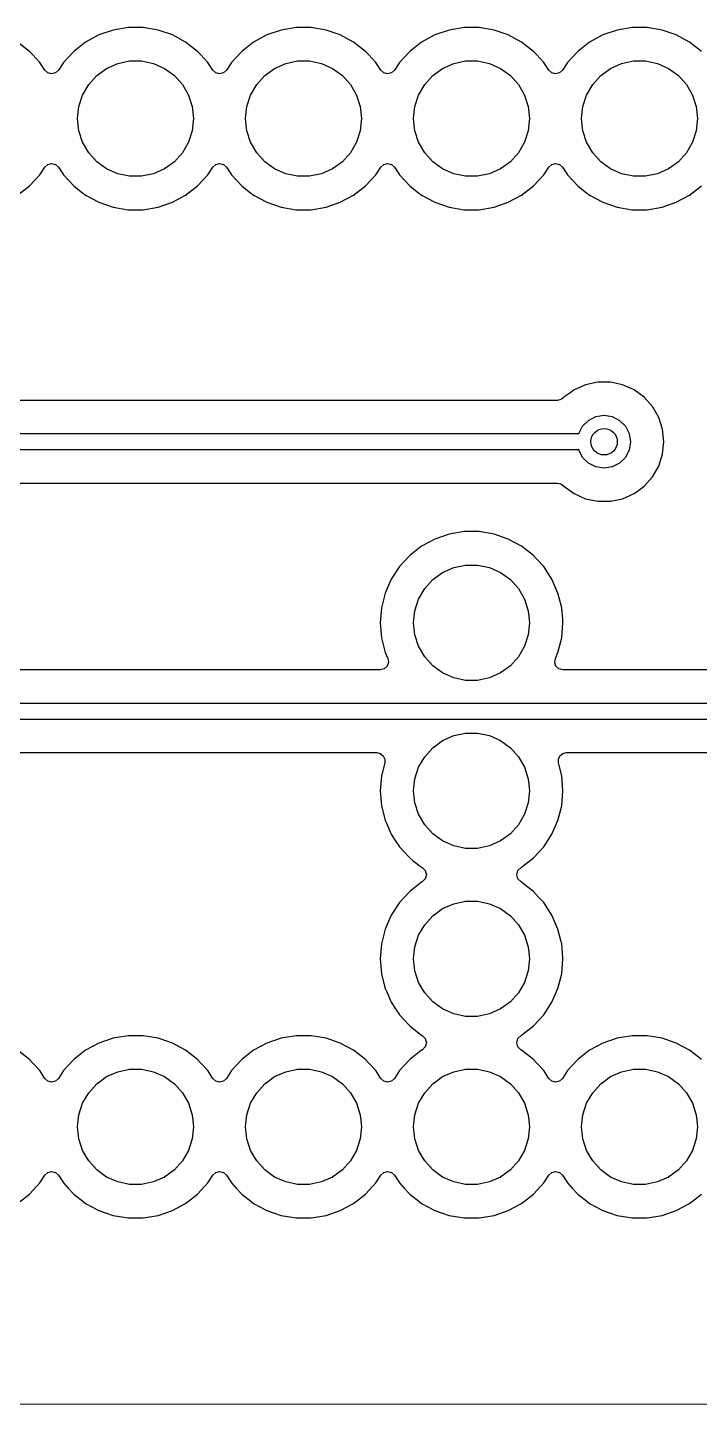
# Model space of a CAD drawing. Extents: x 79.4 to 173.9, y -124.3 to -35.
# Drawn here: x 111.41 to 121.57, y -121.71 to -100.89 of the extents above; entities that cross this region are included whole.
import ezdxf

# ---------------------------------------------------------------- set-up
doc = ezdxf.new("R2010")
doc.units = 0
doc.layers.add('BLACK', color=7, linetype='CONTINUOUS')

msp = doc.modelspace()

# ---------------------------------------------------------------- linework, layer by layer
at = {"layer": 'BLACK', "linetype": 'CONTINUOUS'}
for p, q in [((112.708, -100.931), (112.492, -101.005)), ((112.933, -100.893), (112.708, -100.931)), ((113.161, -100.893), (112.933, -100.893)), ((113.386, -100.931), (113.161, -100.893)), ((113.602, -101.005), (113.386, -100.931)), ((115.248, -100.931), (115.032, -101.005)), ((115.473, -100.893), (115.248, -100.931)), ((115.701, -100.893), (115.473, -100.893)), ((115.926, -100.931), (115.701, -100.893)), ((116.142, -101.005), (115.926, -100.931)), ((117.788, -100.931), (117.572, -101.005)), ((118.013, -100.893), (117.788, -100.931)), ((118.241, -100.893), (118.013, -100.893)), ((118.466, -100.931), (118.241, -100.893)), ((118.682, -101.005), (118.466, -100.931)), ((120.328, -100.931), (120.112, -101.005)), ((120.553, -100.893), (120.328, -100.931)), ((120.781, -100.893), (120.553, -100.893)), ((121.006, -100.931), (120.781, -100.893)), ((121.222, -101.005), (121.006, -100.931)), ((111.442, -101.254), (111.262, -101.113)), ((112.291, -101.113), (112.111, -101.254)), ((112.492, -101.005), (112.291, -101.113)), ((113.802, -101.113), (113.602, -101.005)), ((113.602, -101.005), (113.602, -101.005)), ((113.602, -101.005), (113.602, -101.005)), ((113.982, -101.254), (113.802, -101.113)), ((113.802, -101.113), (113.802, -101.113)), ((114.831, -101.113), (114.651, -101.254)), ((115.032, -101.005), (114.831, -101.113)), ((116.342, -101.113), (116.142, -101.005)), ((116.142, -101.005), (116.142, -101.005)), ((116.142, -101.005), (116.142, -101.005)), ((116.522, -101.254), (116.342, -101.113)), ((116.342, -101.113), (116.342, -101.113)), ((117.371, -101.113), (117.191, -101.254)), ((117.572, -101.005), (117.371, -101.113)), ((118.882, -101.113), (118.682, -101.005)), ((118.682, -101.005), (118.682, -101.005)), ((118.682, -101.005), (118.682, -101.005)), ((119.062, -101.254), (118.882, -101.113)), ((118.882, -101.113), (118.882, -101.113)), ((119.911, -101.113), (119.731, -101.254)), ((120.112, -101.005), (119.911, -101.113)), ((121.422, -101.113), (121.222, -101.005)), ((121.222, -101.005), (121.222, -101.005)), ((121.222, -101.005), (121.222, -101.005)), ((121.602, -101.254), (121.422, -101.113)), ((121.422, -101.113), (121.422, -101.113)), ((111.486, -101.301), (111.442, -101.254)), ((111.597, -101.421), (111.486, -101.301)), ((112.111, -101.254), (111.957, -101.421)), ((114.026, -101.301), (113.982, -101.254)), ((114.137, -101.421), (114.026, -101.301)), ((114.651, -101.254), (114.497, -101.421)), ((116.566, -101.301), (116.522, -101.254)), ((116.677, -101.421), (116.566, -101.301)), ((117.191, -101.254), (117.037, -101.421)), ((119.106, -101.301), (119.062, -101.254)), ((119.217, -101.421), (119.106, -101.301)), ((119.731, -101.254), (119.577, -101.421)), ((111.673, -101.538), (111.597, -101.421)), ((111.597, -101.421), (111.597, -101.421)), ((111.597, -101.421), (111.597, -101.421)), ((111.718, -101.579), (111.673, -101.538)), ((111.881, -101.538), (111.836, -101.579)), ((111.957, -101.421), (111.881, -101.538)), ((112.46, -101.619), (112.609, -101.511)), ((112.609, -101.511), (112.776, -101.437)), ((112.776, -101.437), (112.955, -101.398)), ((112.955, -101.398), (113.138, -101.398)), ((113.138, -101.398), (113.318, -101.437)), ((113.318, -101.437), (113.485, -101.511)), ((113.485, -101.511), (113.633, -101.619)), ((114.213, -101.538), (114.137, -101.421)), ((114.137, -101.421), (114.137, -101.421)), ((114.137, -101.421), (114.137, -101.421)), ((114.258, -101.579), (114.213, -101.538)), ((114.421, -101.538), (114.376, -101.579)), ((114.497, -101.421), (114.421, -101.538)), ((115, -101.619), (115.149, -101.511)), ((115.149, -101.511), (115.316, -101.437)), ((115.316, -101.437), (115.495, -101.398)), ((115.495, -101.398), (115.678, -101.398)), ((115.678, -101.398), (115.858, -101.437)), ((115.858, -101.437), (116.025, -101.511)), ((116.025, -101.511), (116.173, -101.619)), ((116.753, -101.538), (116.677, -101.421)), ((116.677, -101.421), (116.677, -101.421)), ((116.677, -101.421), (116.677, -101.421)), ((116.798, -101.579), (116.753, -101.538)), ((116.961, -101.538), (116.916, -101.579)), ((117.037, -101.421), (116.961, -101.538)), ((117.54, -101.619), (117.689, -101.511)), ((117.689, -101.511), (117.856, -101.437)), ((117.856, -101.437), (118.035, -101.398)), ((118.035, -101.398), (118.218, -101.398)), ((118.218, -101.398), (118.398, -101.437)), ((118.398, -101.437), (118.565, -101.511)), ((118.565, -101.511), (118.713, -101.619)), ((119.293, -101.538), (119.217, -101.421)), ((119.217, -101.421), (119.217, -101.421)), ((119.217, -101.421), (119.217, -101.421)), ((119.338, -101.579), (119.293, -101.538)), ((119.501, -101.538), (119.456, -101.579)), ((119.577, -101.421), (119.501, -101.538)), ((120.08, -101.619), (120.229, -101.511)), ((120.229, -101.511), (120.396, -101.437)), ((120.396, -101.437), (120.575, -101.398)), ((120.575, -101.398), (120.758, -101.398)), ((120.758, -101.398), (120.938, -101.437)), ((120.938, -101.437), (121.105, -101.511)), ((121.105, -101.511), (121.253, -101.619)), ((111.777, -101.594), (111.718, -101.579)), ((111.836, -101.579), (111.777, -101.594)), ((112.246, -101.914), (112.338, -101.755)), ((112.338, -101.755), (112.46, -101.619)), ((113.633, -101.619), (113.756, -101.755)), ((113.756, -101.755), (113.847, -101.914)), ((114.317, -101.594), (114.258, -101.579)), ((114.376, -101.579), (114.317, -101.594)), ((114.786, -101.914), (114.878, -101.755)), ((114.878, -101.755), (115, -101.619)), ((116.173, -101.619), (116.296, -101.755)), ((116.296, -101.755), (116.387, -101.914)), ((116.857, -101.594), (116.798, -101.579)), ((116.916, -101.579), (116.857, -101.594)), ((117.326, -101.914), (117.418, -101.755)), ((117.418, -101.755), (117.54, -101.619)), ((118.713, -101.619), (118.836, -101.755)), ((118.836, -101.755), (118.927, -101.914)), ((119.397, -101.594), (119.338, -101.579)), ((119.456, -101.579), (119.397, -101.594)), ((119.866, -101.914), (119.958, -101.755)), ((119.958, -101.755), (120.08, -101.619)), ((121.253, -101.619), (121.376, -101.755)), ((121.376, -101.755), (121.467, -101.914)), ((112.19, -102.088), (112.246, -101.914)), ((113.847, -101.914), (113.904, -102.088)), ((114.73, -102.088), (114.786, -101.914)), ((116.387, -101.914), (116.444, -102.088)), ((117.27, -102.088), (117.326, -101.914)), ((118.927, -101.914), (118.984, -102.088)), ((119.81, -102.088), (119.866, -101.914)), ((121.467, -101.914), (121.524, -102.088)), ((112.17, -102.27), (112.19, -102.088)), ((113.904, -102.088), (113.923, -102.27)), ((114.71, -102.27), (114.73, -102.088)), ((116.444, -102.088), (116.463, -102.27)), ((117.25, -102.27), (117.27, -102.088)), ((118.984, -102.088), (119.003, -102.27)), ((119.79, -102.27), (119.81, -102.088)), ((121.524, -102.088), (121.543, -102.27)), ((112.19, -102.452), (112.17, -102.27)), ((113.923, -102.27), (113.904, -102.452)), ((114.73, -102.452), (114.71, -102.27)), ((116.463, -102.27), (116.444, -102.452)), ((117.27, -102.452), (117.25, -102.27)), ((119.003, -102.27), (118.984, -102.452)), ((119.81, -102.452), (119.79, -102.27)), ((121.543, -102.27), (121.524, -102.452)), ((112.246, -102.626), (112.19, -102.452)), ((113.904, -102.452), (113.847, -102.626)), ((114.786, -102.626), (114.73, -102.452)), ((116.444, -102.452), (116.387, -102.626)), ((117.326, -102.626), (117.27, -102.452)), ((118.984, -102.452), (118.927, -102.626)), ((119.866, -102.626), (119.81, -102.452)), ((121.524, -102.452), (121.467, -102.626)), ((112.338, -102.785), (112.246, -102.626)), ((112.46, -102.921), (112.338, -102.785)), ((113.756, -102.785), (113.633, -102.921)), ((113.847, -102.626), (113.756, -102.785)), ((114.878, -102.785), (114.786, -102.626)), ((115, -102.921), (114.878, -102.785)), ((116.296, -102.785), (116.173, -102.921)), ((116.387, -102.626), (116.296, -102.785)), ((117.418, -102.785), (117.326, -102.626)), ((117.54, -102.921), (117.418, -102.785)), ((118.836, -102.785), (118.713, -102.921)), ((118.927, -102.626), (118.836, -102.785)), ((119.958, -102.785), (119.866, -102.626)), ((120.08, -102.921), (119.958, -102.785)), ((121.376, -102.785), (121.253, -102.921)), ((121.467, -102.626), (121.376, -102.785)), ((111.597, -103.119), (111.673, -103.002)), ((111.673, -103.002), (111.718, -102.961)), ((111.718, -102.961), (111.777, -102.946)), ((111.777, -102.946), (111.836, -102.961)), ((111.836, -102.961), (111.881, -103.002)), ((111.881, -103.002), (111.957, -103.119)), ((112.609, -103.029), (112.46, -102.921)), ((112.776, -103.103), (112.609, -103.029)), ((113.485, -103.029), (113.318, -103.103)), ((113.633, -102.921), (113.485, -103.029)), ((114.137, -103.119), (114.213, -103.002)), ((114.213, -103.002), (114.258, -102.961)), ((114.258, -102.961), (114.317, -102.946)), ((114.317, -102.946), (114.376, -102.961)), ((114.376, -102.961), (114.421, -103.002)), ((114.421, -103.002), (114.497, -103.119)), ((115.149, -103.029), (115, -102.921)), ((115.316, -103.103), (115.149, -103.029)), ((116.025, -103.029), (115.858, -103.103)), ((116.173, -102.921), (116.025, -103.029)), ((116.677, -103.119), (116.753, -103.002)), ((116.753, -103.002), (116.798, -102.961)), ((116.798, -102.961), (116.857, -102.946)), ((116.857, -102.946), (116.916, -102.961)), ((116.916, -102.961), (116.961, -103.002)), ((116.961, -103.002), (117.037, -103.119)), ((117.689, -103.029), (117.54, -102.921)), ((117.856, -103.103), (117.689, -103.029)), ((118.565, -103.029), (118.398, -103.103)), ((118.713, -102.921), (118.565, -103.029)), ((119.217, -103.119), (119.293, -103.002)), ((119.293, -103.002), (119.338, -102.961)), ((119.338, -102.961), (119.397, -102.946)), ((119.397, -102.946), (119.456, -102.961)), ((119.456, -102.961), (119.501, -103.002)), ((119.501, -103.002), (119.577, -103.119)), ((120.229, -103.029), (120.08, -102.921)), ((120.396, -103.103), (120.229, -103.029)), ((121.105, -103.029), (120.938, -103.103)), ((121.253, -102.921), (121.105, -103.029)), ((111.442, -103.286), (111.597, -103.119)), ((111.957, -103.119), (112.034, -103.202)), ((112.034, -103.202), (112.111, -103.286)), ((112.955, -103.141), (112.776, -103.103)), ((113.138, -103.141), (112.955, -103.141)), ((113.318, -103.103), (113.138, -103.141)), ((113.982, -103.286), (114.137, -103.119)), ((114.497, -103.119), (114.574, -103.202)), ((114.574, -103.202), (114.651, -103.286)), ((115.495, -103.141), (115.316, -103.103)), ((115.678, -103.141), (115.495, -103.141)), ((115.858, -103.103), (115.678, -103.141)), ((116.522, -103.286), (116.677, -103.119)), ((117.037, -103.119), (117.114, -103.202)), ((117.114, -103.202), (117.191, -103.286)), ((118.035, -103.141), (117.856, -103.103)), ((118.218, -103.141), (118.035, -103.141)), ((118.398, -103.103), (118.218, -103.141)), ((119.062, -103.286), (119.217, -103.119)), ((119.577, -103.119), (119.654, -103.202)), ((119.654, -103.202), (119.731, -103.286)), ((120.575, -103.141), (120.396, -103.103)), ((120.758, -103.141), (120.575, -103.141)), ((120.938, -103.103), (120.758, -103.141)), ((111.262, -103.427), (111.442, -103.286)), ((112.111, -103.286), (112.226, -103.376)), ((112.226, -103.376), (112.291, -103.427)), ((112.291, -103.427), (112.492, -103.535)), ((113.602, -103.535), (113.802, -103.427)), ((113.802, -103.427), (113.982, -103.286)), ((114.651, -103.286), (114.766, -103.376)), ((114.766, -103.376), (114.831, -103.427)), ((114.831, -103.427), (115.032, -103.535)), ((116.142, -103.535), (116.342, -103.427)), ((116.342, -103.427), (116.522, -103.286)), ((117.191, -103.286), (117.306, -103.376)), ((117.306, -103.376), (117.371, -103.427)), ((117.371, -103.427), (117.572, -103.535)), ((118.682, -103.535), (118.882, -103.427)), ((118.882, -103.427), (119.062, -103.286)), ((119.731, -103.286), (119.846, -103.376)), ((119.846, -103.376), (119.911, -103.427)), ((119.911, -103.427), (120.112, -103.535)), ((121.222, -103.535), (121.422, -103.427)), ((121.422, -103.427), (121.602, -103.286)), ((112.492, -103.535), (112.708, -103.609)), ((112.708, -103.609), (112.933, -103.647)), ((112.933, -103.647), (113.161, -103.647)), ((113.161, -103.647), (113.386, -103.609)), ((113.386, -103.609), (113.602, -103.535)), ((115.032, -103.535), (115.248, -103.609)), ((115.248, -103.609), (115.473, -103.647)), ((115.473, -103.647), (115.701, -103.647)), ((115.701, -103.647), (115.926, -103.609)), ((115.926, -103.609), (116.142, -103.535)), ((117.572, -103.535), (117.788, -103.609)), ((117.788, -103.609), (118.013, -103.647)), ((118.013, -103.647), (118.241, -103.647)), ((118.241, -103.647), (118.466, -103.609)), ((118.466, -103.609), (118.682, -103.535)), ((120.112, -103.535), (120.328, -103.609)), ((120.328, -103.609), (120.553, -103.647)), ((120.553, -103.647), (120.781, -103.647)), ((120.781, -103.647), (121.006, -103.609)), ((121.006, -103.609), (121.222, -103.535)), ((119.85, -106.293), (119.677, -106.37)), ((120.035, -106.254), (119.85, -106.293)), ((120.225, -106.254), (120.035, -106.254)), ((120.035, -106.254), (120.035, -106.254)), ((120.41, -106.293), (120.225, -106.254)), ((120.225, -106.254), (120.225, -106.254)), ((120.583, -106.37), (120.41, -106.293)), ((119.426, -106.529), (101.655, -106.529)), ((119.477, -106.518), (119.426, -106.529)), ((119.518, -106.488), (119.477, -106.518)), ((119.524, -106.482), (119.518, -106.488)), ((119.612, -106.418), (119.524, -106.482)), ((119.677, -106.37), (119.612, -106.418)), ((120.736, -106.482), (120.583, -106.37)), ((120.863, -106.622), (120.736, -106.482)), ((119.895, -106.831), (120.006, -106.774)), ((120.006, -106.774), (120.13, -106.754)), ((120.13, -106.754), (120.254, -106.774)), ((120.254, -106.774), (120.365, -106.831)), ((120.957, -106.786), (120.863, -106.622)), ((119.75, -107.029), (119.806, -106.919)), ((119.806, -106.919), (119.895, -106.831)), ((120.365, -106.831), (120.454, -106.919)), ((120.454, -106.919), (120.51, -107.031)), ((121.016, -106.966), (120.957, -106.786)), ((120.957, -106.786), (120.957, -106.786)), ((121.035, -107.154), (121.016, -106.966)), ((101.396, -107.029), (119.75, -107.029)), ((120.51, -107.031), (120.53, -107.154)), ((120.53, -107.154), (120.51, -107.278)), ((121.016, -107.343), (121.035, -107.154)), ((119.75, -107.279), (101.344, -107.279)), ((119.806, -107.39), (119.75, -107.279)), ((119.895, -107.478), (119.806, -107.39)), ((120.454, -107.39), (120.365, -107.478)), ((120.51, -107.278), (120.454, -107.39)), ((120.957, -107.523), (121.016, -107.343)), ((120.006, -107.535), (119.895, -107.478)), ((120.13, -107.554), (120.006, -107.535)), ((120.254, -107.535), (120.13, -107.554)), ((120.365, -107.478), (120.254, -107.535)), ((120.863, -107.687), (120.957, -107.523)), ((101.38, -107.78), (119.426, -107.78)), ((119.426, -107.78), (119.477, -107.791)), ((119.477, -107.791), (119.518, -107.821)), ((120.742, -107.821), (120.863, -107.687)), ((119.518, -107.821), (119.524, -107.827)), ((119.524, -107.827), (119.677, -107.939)), ((119.677, -107.939), (119.677, -107.939)), ((119.677, -107.939), (119.677, -107.939)), ((119.677, -107.939), (119.85, -108.016)), ((119.85, -108.016), (120.035, -108.055)), ((120.225, -108.055), (120.381, -108.022)), ((120.381, -108.022), (120.41, -108.016)), ((120.41, -108.016), (120.583, -107.939)), ((120.583, -107.939), (120.634, -107.901)), ((120.634, -107.901), (120.736, -107.827)), ((120.736, -107.827), (120.742, -107.821)), ((120.035, -108.055), (120.035, -108.055)), ((120.035, -108.055), (120.225, -108.055)), ((120.225, -108.055), (120.225, -108.055)), ((117.572, -108.625), (117.495, -108.666)), ((117.788, -108.551), (117.572, -108.625)), ((117.572, -108.625), (117.572, -108.625)), ((117.572, -108.625), (117.572, -108.625)), ((118.013, -108.513), (117.788, -108.551)), ((118.241, -108.513), (118.013, -108.513)), ((118.466, -108.551), (118.241, -108.513)), ((118.682, -108.625), (118.466, -108.551)), ((118.882, -108.733), (118.682, -108.625)), ((118.682, -108.625), (118.682, -108.625)), ((118.682, -108.625), (118.682, -108.625)), ((117.371, -108.733), (117.191, -108.874)), ((117.495, -108.666), (117.371, -108.733)), ((119.062, -108.874), (118.882, -108.733)), ((118.882, -108.733), (118.882, -108.733)), ((117.037, -109.041), (116.912, -109.232)), ((117.191, -108.874), (117.037, -109.041)), ((117.689, -109.131), (117.856, -109.057)), ((117.856, -109.057), (118.035, -109.018)), ((118.035, -109.018), (118.218, -109.018)), ((118.218, -109.018), (118.398, -109.057)), ((118.398, -109.057), (118.565, -109.131)), ((119.115, -108.931), (119.062, -108.874)), ((119.217, -109.041), (119.115, -108.931)), ((119.342, -109.232), (119.217, -109.041)), ((116.912, -109.232), (116.82, -109.441)), ((117.418, -109.375), (117.54, -109.239)), ((117.54, -109.239), (117.689, -109.131)), ((118.565, -109.131), (118.713, -109.239)), ((118.713, -109.239), (118.836, -109.375)), ((119.433, -109.441), (119.342, -109.232)), ((116.82, -109.441), (116.764, -109.663)), ((117.326, -109.534), (117.418, -109.375)), ((118.836, -109.375), (118.927, -109.534)), ((119.457, -109.533), (119.433, -109.441)), ((116.764, -109.663), (116.745, -109.89)), ((117.27, -109.708), (117.326, -109.534)), ((118.927, -109.534), (118.984, -109.708)), ((119.489, -109.663), (119.457, -109.533)), ((119.504, -109.836), (119.489, -109.663)), ((116.745, -109.89), (116.764, -110.117)), ((117.25, -109.89), (117.27, -109.708)), ((117.27, -110.072), (117.25, -109.89)), ((118.984, -109.708), (119.003, -109.89)), ((119.003, -109.89), (118.984, -110.072)), ((119.489, -110.117), (119.508, -109.89)), ((119.508, -109.89), (119.504, -109.836)), ((117.326, -110.246), (117.27, -110.072)), ((118.984, -110.072), (118.927, -110.246)), ((116.764, -110.117), (116.82, -110.339)), ((117.418, -110.405), (117.326, -110.246)), ((118.927, -110.246), (118.836, -110.405)), ((119.433, -110.339), (119.489, -110.117)), ((116.82, -110.339), (116.86, -110.429)), ((116.87, -110.489), (116.85, -110.547)), ((116.86, -110.429), (116.87, -110.489)), ((117.54, -110.541), (117.418, -110.405)), ((118.836, -110.405), (118.713, -110.541)), ((119.384, -110.489), (119.394, -110.429)), ((119.403, -110.547), (119.384, -110.489)), ((119.394, -110.429), (119.433, -110.339)), ((119.433, -110.339), (119.433, -110.339)), ((116.746, -110.603), (96.3492, -110.603)), ((116.805, -110.588), (116.746, -110.603)), ((116.85, -110.547), (116.805, -110.588)), ((117.689, -110.649), (117.54, -110.541)), ((117.856, -110.723), (117.689, -110.649)), ((118.035, -110.761), (117.856, -110.723)), ((118.398, -110.723), (118.218, -110.761)), ((118.565, -110.649), (118.398, -110.723)), ((118.713, -110.541), (118.565, -110.649)), ((119.448, -110.588), (119.403, -110.547)), ((119.507, -110.603), (119.448, -110.588)), ((124.723, -110.603), (119.507, -110.603)), ((118.218, -110.761), (118.035, -110.761)), ((96.0905, -111.104), (124.759, -111.104)), ((124.707, -111.354), (96.0387, -111.354)), ((117.856, -111.597), (118.035, -111.558)), ((118.035, -111.558), (118.218, -111.558)), ((118.218, -111.558), (118.398, -111.597)), ((117.54, -111.779), (117.689, -111.671)), ((117.689, -111.671), (117.856, -111.597)), ((118.398, -111.597), (118.565, -111.671)), ((118.565, -111.671), (118.713, -111.779)), ((96.074, -111.854), (116.693, -111.854)), ((116.693, -111.854), (116.747, -111.867)), ((116.747, -111.867), (116.791, -111.902)), ((116.791, -111.902), (116.814, -111.953)), ((116.814, -111.953), (116.813, -112.009)), ((117.326, -112.074), (117.418, -111.915)), ((117.418, -111.915), (117.54, -111.779)), ((118.713, -111.779), (118.836, -111.915)), ((118.836, -111.915), (118.927, -112.074)), ((119.439, -111.953), (119.463, -111.902)), ((119.44, -112.009), (119.439, -111.953)), ((119.463, -111.902), (119.506, -111.867)), ((119.506, -111.867), (119.561, -111.854)), ((119.561, -111.854), (124.448, -111.854)), ((116.813, -112.009), (116.764, -112.203)), ((117.27, -112.248), (117.326, -112.074)), ((118.927, -112.074), (118.984, -112.248)), ((119.45, -112.046), (119.44, -112.009)), ((119.489, -112.203), (119.45, -112.046)), ((116.764, -112.203), (116.745, -112.43)), ((117.25, -112.43), (117.27, -112.248)), ((118.984, -112.248), (119.003, -112.43)), ((119.508, -112.43), (119.489, -112.203)), ((116.745, -112.43), (116.764, -112.657)), ((117.27, -112.612), (117.25, -112.43)), ((119.003, -112.43), (118.984, -112.612)), ((119.489, -112.657), (119.508, -112.43)), ((116.764, -112.657), (116.819, -112.875)), ((117.326, -112.786), (117.27, -112.612)), ((117.418, -112.945), (117.326, -112.786)), ((118.927, -112.786), (118.836, -112.945)), ((118.984, -112.612), (118.927, -112.786)), ((119.433, -112.879), (119.489, -112.657)), ((116.819, -112.875), (116.82, -112.879)), ((116.82, -112.879), (116.838, -112.92)), ((116.838, -112.92), (116.912, -113.088)), ((117.54, -113.081), (117.418, -112.945)), ((118.836, -112.945), (118.713, -113.081)), ((119.342, -113.088), (119.433, -112.879)), ((116.912, -113.088), (116.973, -113.181)), ((116.973, -113.181), (117.037, -113.279)), ((117.689, -113.189), (117.54, -113.081)), ((117.856, -113.263), (117.689, -113.189)), ((118.565, -113.189), (118.398, -113.263)), ((118.713, -113.081), (118.565, -113.189)), ((119.217, -113.279), (119.342, -113.088)), ((117.037, -113.279), (117.107, -113.355)), ((117.107, -113.355), (117.191, -113.446)), ((118.035, -113.301), (117.856, -113.263)), ((118.218, -113.301), (118.035, -113.301)), ((118.398, -113.263), (118.218, -113.301)), ((119.062, -113.446), (119.217, -113.279)), ((117.191, -113.446), (117.243, -113.487)), ((117.243, -113.487), (117.371, -113.587)), ((117.371, -113.587), (117.379, -113.591)), ((117.379, -113.591), (117.379, -113.591)), ((117.379, -113.591), (117.427, -113.637)), ((117.427, -113.637), (117.444, -113.7)), ((118.809, -113.7), (118.827, -113.637)), ((118.827, -113.637), (118.874, -113.591)), ((118.874, -113.591), (118.882, -113.587)), ((118.882, -113.587), (119.062, -113.446)), ((117.371, -113.813), (117.191, -113.954)), ((117.379, -113.809), (117.371, -113.813)), ((117.427, -113.763), (117.379, -113.809)), ((117.444, -113.7), (117.427, -113.763)), ((118.827, -113.763), (118.809, -113.7)), ((118.874, -113.809), (118.827, -113.763)), ((118.882, -113.813), (118.874, -113.809)), ((118.961, -113.875), (118.882, -113.813)), ((117.191, -113.954), (117.037, -114.121)), ((119.062, -113.954), (118.961, -113.875)), ((119.14, -114.038), (119.062, -113.954)), ((119.217, -114.121), (119.14, -114.038)), ((117.037, -114.121), (116.912, -114.312)), ((117.54, -114.319), (117.689, -114.211)), ((117.689, -114.211), (117.856, -114.137)), ((117.856, -114.137), (118.035, -114.099)), ((118.035, -114.099), (118.218, -114.099)), ((118.218, -114.099), (118.398, -114.137)), ((118.398, -114.137), (118.565, -114.211)), ((118.565, -114.211), (118.713, -114.319)), ((119.342, -114.312), (119.217, -114.121)), ((116.912, -114.312), (116.82, -114.521)), ((117.326, -114.614), (117.418, -114.455)), ((117.418, -114.455), (117.54, -114.319)), ((118.713, -114.319), (118.836, -114.455)), ((118.836, -114.455), (118.927, -114.614)), ((119.433, -114.521), (119.342, -114.312)), ((116.82, -114.521), (116.764, -114.743)), ((117.27, -114.788), (117.326, -114.614)), ((118.927, -114.614), (118.984, -114.788)), ((119.477, -114.693), (119.433, -114.521)), ((116.764, -114.743), (116.745, -114.97)), ((117.25, -114.97), (117.27, -114.788)), ((118.984, -114.788), (119.003, -114.97)), ((119.489, -114.743), (119.477, -114.693)), ((119.507, -114.957), (119.489, -114.743)), ((116.745, -114.97), (116.764, -115.197)), ((117.27, -115.152), (117.25, -114.97)), ((119.003, -114.97), (118.984, -115.152)), ((119.489, -115.197), (119.508, -114.97)), ((119.508, -114.97), (119.507, -114.957)), ((116.764, -115.197), (116.811, -115.383)), ((117.326, -115.326), (117.27, -115.152)), ((118.984, -115.152), (118.927, -115.326)), ((119.433, -115.419), (119.489, -115.197)), ((116.811, -115.383), (116.82, -115.419)), ((116.82, -115.419), (116.843, -115.47)), ((116.843, -115.47), (116.912, -115.628)), ((117.418, -115.485), (117.326, -115.326)), ((117.54, -115.621), (117.418, -115.485)), ((118.836, -115.485), (118.713, -115.621)), ((118.927, -115.326), (118.836, -115.485)), ((119.342, -115.628), (119.433, -115.419)), ((116.912, -115.628), (116.978, -115.729)), ((117.689, -115.729), (117.54, -115.621)), ((118.713, -115.621), (118.565, -115.729)), ((119.217, -115.819), (119.342, -115.628)), ((116.978, -115.729), (117.037, -115.819)), ((117.037, -115.819), (117.107, -115.895)), ((117.107, -115.895), (117.191, -115.986)), ((117.856, -115.803), (117.689, -115.729)), ((118.035, -115.841), (117.856, -115.803)), ((118.218, -115.841), (118.035, -115.841)), ((118.398, -115.803), (118.218, -115.841)), ((118.565, -115.729), (118.398, -115.803)), ((119.062, -115.986), (119.217, -115.819)), ((112.933, -116.133), (112.708, -116.171)), ((113.161, -116.133), (112.933, -116.133)), ((113.386, -116.171), (113.161, -116.133)), ((115.473, -116.133), (115.248, -116.171)), ((115.701, -116.133), (115.473, -116.133)), ((115.926, -116.171), (115.701, -116.133)), ((117.191, -115.986), (117.281, -116.056)), ((117.281, -116.056), (117.371, -116.127)), ((117.371, -116.127), (117.379, -116.131)), ((117.379, -116.131), (117.379, -116.131)), ((117.379, -116.131), (117.427, -116.177)), ((118.827, -116.177), (118.874, -116.131)), ((118.874, -116.131), (118.882, -116.127)), ((118.882, -116.127), (119.062, -115.986)), ((120.553, -116.133), (120.328, -116.171)), ((120.781, -116.133), (120.553, -116.133)), ((121.006, -116.171), (120.781, -116.133)), ((112.395, -116.297), (112.291, -116.353)), ((112.492, -116.245), (112.395, -116.297)), ((112.708, -116.171), (112.492, -116.245)), ((112.492, -116.245), (112.492, -116.245)), ((112.492, -116.245), (112.492, -116.245)), ((113.602, -116.245), (113.386, -116.171)), ((113.802, -116.353), (113.602, -116.245)), ((113.602, -116.245), (113.602, -116.245)), ((113.602, -116.245), (113.602, -116.245)), ((114.935, -116.297), (114.831, -116.353)), ((115.032, -116.245), (114.935, -116.297)), ((115.248, -116.171), (115.032, -116.245)), ((115.032, -116.245), (115.032, -116.245)), ((115.032, -116.245), (115.032, -116.245)), ((116.142, -116.245), (115.926, -116.171)), ((116.342, -116.353), (116.142, -116.245)), ((116.142, -116.245), (116.142, -116.245)), ((116.142, -116.245), (116.142, -116.245)), ((117.379, -116.349), (117.371, -116.353)), ((117.427, -116.303), (117.379, -116.349)), ((117.427, -116.177), (117.444, -116.24)), ((117.444, -116.24), (117.427, -116.303)), ((118.809, -116.24), (118.827, -116.177)), ((118.827, -116.303), (118.809, -116.24)), ((118.874, -116.349), (118.827, -116.303)), ((118.882, -116.353), (118.874, -116.349)), ((120.015, -116.297), (119.911, -116.353)), ((120.112, -116.245), (120.015, -116.297)), ((120.328, -116.171), (120.112, -116.245)), ((120.112, -116.245), (120.112, -116.245)), ((120.112, -116.245), (120.112, -116.245)), ((121.222, -116.245), (121.006, -116.171)), ((121.422, -116.353), (121.222, -116.245)), ((121.222, -116.245), (121.222, -116.245)), ((121.222, -116.245), (121.222, -116.245)), ((111.442, -116.494), (111.281, -116.368)), ((111.503, -116.559), (111.442, -116.494)), ((112.111, -116.494), (111.957, -116.661)), ((112.291, -116.353), (112.111, -116.494)), ((113.821, -116.368), (113.802, -116.353)), ((113.982, -116.494), (113.821, -116.368)), ((114.043, -116.559), (113.982, -116.494)), ((114.651, -116.494), (114.497, -116.661)), ((114.831, -116.353), (114.651, -116.494)), ((116.361, -116.368), (116.342, -116.353)), ((116.522, -116.494), (116.361, -116.368)), ((116.583, -116.559), (116.522, -116.494)), ((117.191, -116.494), (117.037, -116.661)), ((117.371, -116.353), (117.191, -116.494)), ((118.926, -116.387), (118.882, -116.353)), ((119.062, -116.494), (118.926, -116.387)), ((119.123, -116.559), (119.062, -116.494)), ((119.731, -116.494), (119.577, -116.661)), ((119.911, -116.353), (119.731, -116.494)), ((121.441, -116.368), (121.422, -116.353)), ((121.602, -116.494), (121.441, -116.368)), ((111.597, -116.661), (111.503, -116.559)), ((111.673, -116.778), (111.597, -116.661)), ((111.597, -116.661), (111.597, -116.661)), ((111.597, -116.661), (111.597, -116.661)), ((111.957, -116.661), (111.881, -116.778)), ((112.46, -116.859), (112.609, -116.751)), ((112.609, -116.751), (112.776, -116.677)), ((112.776, -116.677), (112.955, -116.638)), ((112.955, -116.638), (113.138, -116.638)), ((113.138, -116.638), (113.318, -116.677)), ((113.318, -116.677), (113.485, -116.751)), ((113.485, -116.751), (113.633, -116.859)), ((114.137, -116.661), (114.043, -116.559)), ((114.213, -116.778), (114.137, -116.661)), ((114.137, -116.661), (114.137, -116.661)), ((114.137, -116.661), (114.137, -116.661)), ((114.497, -116.661), (114.421, -116.778)), ((115, -116.859), (115.149, -116.751)), ((115.149, -116.751), (115.316, -116.677)), ((115.316, -116.677), (115.495, -116.638)), ((115.495, -116.638), (115.678, -116.638)), ((115.678, -116.638), (115.858, -116.677)), ((115.858, -116.677), (116.025, -116.751)), ((116.025, -116.751), (116.173, -116.859)), ((116.677, -116.661), (116.583, -116.559)), ((116.753, -116.778), (116.677, -116.661)), ((116.677, -116.661), (116.677, -116.661)), ((116.677, -116.661), (116.677, -116.661)), ((117.037, -116.661), (116.961, -116.778)), ((117.54, -116.859), (117.689, -116.751)), ((117.689, -116.751), (117.856, -116.677)), ((117.856, -116.677), (118.035, -116.638)), ((118.035, -116.638), (118.218, -116.638)), ((118.218, -116.638), (118.398, -116.677)), ((118.398, -116.677), (118.565, -116.751)), ((118.565, -116.751), (118.713, -116.859)), ((119.217, -116.661), (119.123, -116.559)), ((119.293, -116.778), (119.217, -116.661)), ((119.217, -116.661), (119.217, -116.661)), ((119.217, -116.661), (119.217, -116.661)), ((119.577, -116.661), (119.501, -116.778)), ((120.08, -116.859), (120.229, -116.751)), ((120.229, -116.751), (120.396, -116.677)), ((120.396, -116.677), (120.575, -116.638)), ((120.575, -116.638), (120.758, -116.638)), ((120.758, -116.638), (120.938, -116.677)), ((120.938, -116.677), (121.105, -116.751)), ((121.105, -116.751), (121.253, -116.859)), ((111.718, -116.819), (111.673, -116.778)), ((111.777, -116.834), (111.718, -116.819)), ((111.836, -116.819), (111.777, -116.834)), ((111.881, -116.778), (111.836, -116.819)), ((112.338, -116.995), (112.46, -116.859)), ((113.633, -116.859), (113.756, -116.995)), ((114.258, -116.819), (114.213, -116.778)), ((114.317, -116.834), (114.258, -116.819)), ((114.376, -116.819), (114.317, -116.834)), ((114.421, -116.778), (114.376, -116.819)), ((114.878, -116.995), (115, -116.859)), ((116.173, -116.859), (116.296, -116.995)), ((116.798, -116.819), (116.753, -116.778)), ((116.857, -116.834), (116.798, -116.819)), ((116.916, -116.819), (116.857, -116.834)), ((116.961, -116.778), (116.916, -116.819)), ((117.418, -116.995), (117.54, -116.859)), ((118.713, -116.859), (118.836, -116.995)), ((119.338, -116.819), (119.293, -116.778)), ((119.397, -116.834), (119.338, -116.819)), ((119.456, -116.819), (119.397, -116.834)), ((119.501, -116.778), (119.456, -116.819)), ((119.958, -116.995), (120.08, -116.859)), ((121.253, -116.859), (121.376, -116.995)), ((112.19, -117.328), (112.246, -117.154)), ((112.246, -117.154), (112.338, -116.995)), ((113.756, -116.995), (113.847, -117.154)), ((113.847, -117.154), (113.904, -117.328)), ((114.73, -117.328), (114.786, -117.154)), ((114.786, -117.154), (114.878, -116.995)), ((116.296, -116.995), (116.387, -117.154)), ((116.387, -117.154), (116.444, -117.328)), ((117.27, -117.328), (117.326, -117.154)), ((117.326, -117.154), (117.418, -116.995)), ((118.836, -116.995), (118.927, -117.154)), ((118.927, -117.154), (118.984, -117.328)), ((119.81, -117.328), (119.866, -117.154)), ((119.866, -117.154), (119.958, -116.995)), ((121.376, -116.995), (121.467, -117.154)), ((121.467, -117.154), (121.524, -117.328)), ((112.17, -117.51), (112.19, -117.328)), ((113.904, -117.328), (113.923, -117.51)), ((114.71, -117.51), (114.73, -117.328)), ((116.444, -117.328), (116.463, -117.51)), ((117.25, -117.51), (117.27, -117.328)), ((118.984, -117.328), (119.003, -117.51)), ((119.79, -117.51), (119.81, -117.328)), ((121.524, -117.328), (121.543, -117.51)), ((112.19, -117.692), (112.17, -117.51)), ((113.923, -117.51), (113.904, -117.692)), ((114.73, -117.692), (114.71, -117.51)), ((116.463, -117.51), (116.444, -117.692)), ((117.27, -117.692), (117.25, -117.51)), ((119.003, -117.51), (118.984, -117.692)), ((119.81, -117.692), (119.79, -117.51)), ((121.543, -117.51), (121.524, -117.692)), ((112.246, -117.866), (112.19, -117.692)), ((113.904, -117.692), (113.847, -117.866)), ((114.786, -117.866), (114.73, -117.692)), ((116.444, -117.692), (116.387, -117.866)), ((117.326, -117.866), (117.27, -117.692)), ((118.984, -117.692), (118.927, -117.866)), ((119.866, -117.866), (119.81, -117.692)), ((121.524, -117.692), (121.467, -117.866)), ((112.338, -118.025), (112.246, -117.866)), ((113.847, -117.866), (113.756, -118.025)), ((114.878, -118.025), (114.786, -117.866)), ((116.387, -117.866), (116.296, -118.025)), ((117.418, -118.025), (117.326, -117.866)), ((118.927, -117.866), (118.836, -118.025)), ((119.958, -118.025), (119.866, -117.866)), ((121.467, -117.866), (121.376, -118.025)), ((111.673, -118.242), (111.718, -118.201)), ((111.718, -118.201), (111.777, -118.186)), ((111.777, -118.186), (111.836, -118.201)), ((111.836, -118.201), (111.881, -118.242)), ((112.46, -118.161), (112.338, -118.025)), ((112.609, -118.269), (112.46, -118.161)), ((113.633, -118.161), (113.485, -118.269)), ((113.756, -118.025), (113.633, -118.161)), ((114.213, -118.242), (114.258, -118.201)), ((114.258, -118.201), (114.317, -118.186)), ((114.317, -118.186), (114.376, -118.201)), ((114.376, -118.201), (114.421, -118.242)), ((115, -118.161), (114.878, -118.025)), ((115.149, -118.269), (115, -118.161)), ((116.173, -118.161), (116.025, -118.269)), ((116.296, -118.025), (116.173, -118.161)), ((116.753, -118.242), (116.798, -118.201)), ((116.798, -118.201), (116.857, -118.186)), ((116.857, -118.186), (116.916, -118.201)), ((116.916, -118.201), (116.961, -118.242)), ((117.54, -118.161), (117.418, -118.025)), ((117.689, -118.269), (117.54, -118.161)), ((118.713, -118.161), (118.565, -118.269)), ((118.836, -118.025), (118.713, -118.161)), ((119.293, -118.242), (119.338, -118.201)), ((119.338, -118.201), (119.397, -118.186)), ((119.397, -118.186), (119.456, -118.201)), ((119.456, -118.201), (119.501, -118.242)), ((120.08, -118.161), (119.958, -118.025)), ((120.229, -118.269), (120.08, -118.161)), ((121.253, -118.161), (121.105, -118.269)), ((121.376, -118.025), (121.253, -118.161)), ((111.442, -118.526), (111.597, -118.359)), ((111.597, -118.359), (111.673, -118.242)), ((111.881, -118.242), (111.957, -118.359)), ((111.957, -118.359), (112.027, -118.435)), ((112.776, -118.343), (112.609, -118.269)), ((112.955, -118.381), (112.776, -118.343)), ((113.138, -118.381), (112.955, -118.381)), ((113.318, -118.343), (113.138, -118.381)), ((113.485, -118.269), (113.318, -118.343)), ((113.982, -118.526), (114.137, -118.359)), ((114.137, -118.359), (114.213, -118.242)), ((114.421, -118.242), (114.497, -118.359)), ((114.497, -118.359), (114.567, -118.435)), ((115.316, -118.343), (115.149, -118.269)), ((115.495, -118.381), (115.316, -118.343)), ((115.678, -118.381), (115.495, -118.381)), ((115.858, -118.343), (115.678, -118.381)), ((116.025, -118.269), (115.858, -118.343)), ((116.522, -118.526), (116.677, -118.359)), ((116.677, -118.359), (116.753, -118.242)), ((116.961, -118.242), (117.037, -118.359)), ((117.037, -118.359), (117.107, -118.435)), ((117.856, -118.343), (117.689, -118.269)), ((118.035, -118.381), (117.856, -118.343)), ((118.218, -118.381), (118.035, -118.381)), ((118.398, -118.343), (118.218, -118.381)), ((118.565, -118.269), (118.398, -118.343)), ((119.062, -118.526), (119.217, -118.359)), ((119.217, -118.359), (119.293, -118.242)), ((119.501, -118.242), (119.577, -118.359)), ((119.577, -118.359), (119.647, -118.435)), ((120.396, -118.343), (120.229, -118.269)), ((120.575, -118.381), (120.396, -118.343)), ((120.758, -118.381), (120.575, -118.381)), ((120.938, -118.343), (120.758, -118.381)), ((121.105, -118.269), (120.938, -118.343)), ((111.262, -118.667), (111.442, -118.526)), ((112.027, -118.435), (112.111, -118.526)), ((112.111, -118.526), (112.226, -118.616)), ((112.226, -118.616), (112.291, -118.667)), ((113.802, -118.667), (113.982, -118.526)), ((114.567, -118.435), (114.651, -118.526)), ((114.651, -118.526), (114.766, -118.616)), ((114.766, -118.616), (114.831, -118.667)), ((116.342, -118.667), (116.522, -118.526)), ((117.107, -118.435), (117.191, -118.526)), ((117.191, -118.526), (117.306, -118.616)), ((117.306, -118.616), (117.371, -118.667)), ((118.882, -118.667), (119.062, -118.526)), ((119.647, -118.435), (119.731, -118.526)), ((119.731, -118.526), (119.846, -118.616)), ((119.846, -118.616), (119.911, -118.667)), ((121.422, -118.667), (121.602, -118.526)), ((112.291, -118.667), (112.492, -118.775)), ((112.492, -118.775), (112.708, -118.849)), ((113.386, -118.849), (113.602, -118.775)), ((113.602, -118.775), (113.802, -118.667)), ((114.831, -118.667), (115.032, -118.775)), ((115.032, -118.775), (115.248, -118.849)), ((115.926, -118.849), (116.142, -118.775)), ((116.142, -118.775), (116.342, -118.667)), ((117.371, -118.667), (117.572, -118.775)), ((117.572, -118.775), (117.788, -118.849)), ((118.466, -118.849), (118.682, -118.775)), ((118.682, -118.775), (118.882, -118.667)), ((119.911, -118.667), (120.112, -118.775)), ((120.112, -118.775), (120.328, -118.849)), ((121.006, -118.849), (121.222, -118.775)), ((121.222, -118.775), (121.422, -118.667)), ((112.708, -118.849), (112.933, -118.887)), ((112.933, -118.887), (113.161, -118.887)), ((113.161, -118.887), (113.386, -118.849)), ((115.248, -118.849), (115.473, -118.887)), ((115.473, -118.887), (115.701, -118.887)), ((115.701, -118.887), (115.926, -118.849)), ((117.788, -118.849), (118.013, -118.887)), ((118.013, -118.887), (118.241, -118.887)), ((118.241, -118.887), (118.466, -118.849)), ((120.328, -118.849), (120.553, -118.887)), ((120.553, -118.887), (120.781, -118.887)), ((120.781, -118.887), (121.006, -118.849)), ((126.191, -121.707), (104.079, -121.702))]:
    msp.add_line(p, q, dxfattribs=at)
at = {"layer": 'BLACK'}
msp.add_circle((120.13, -107.154), 0.2, dxfattribs=at)

doc.saveas('drawing.dxf')
